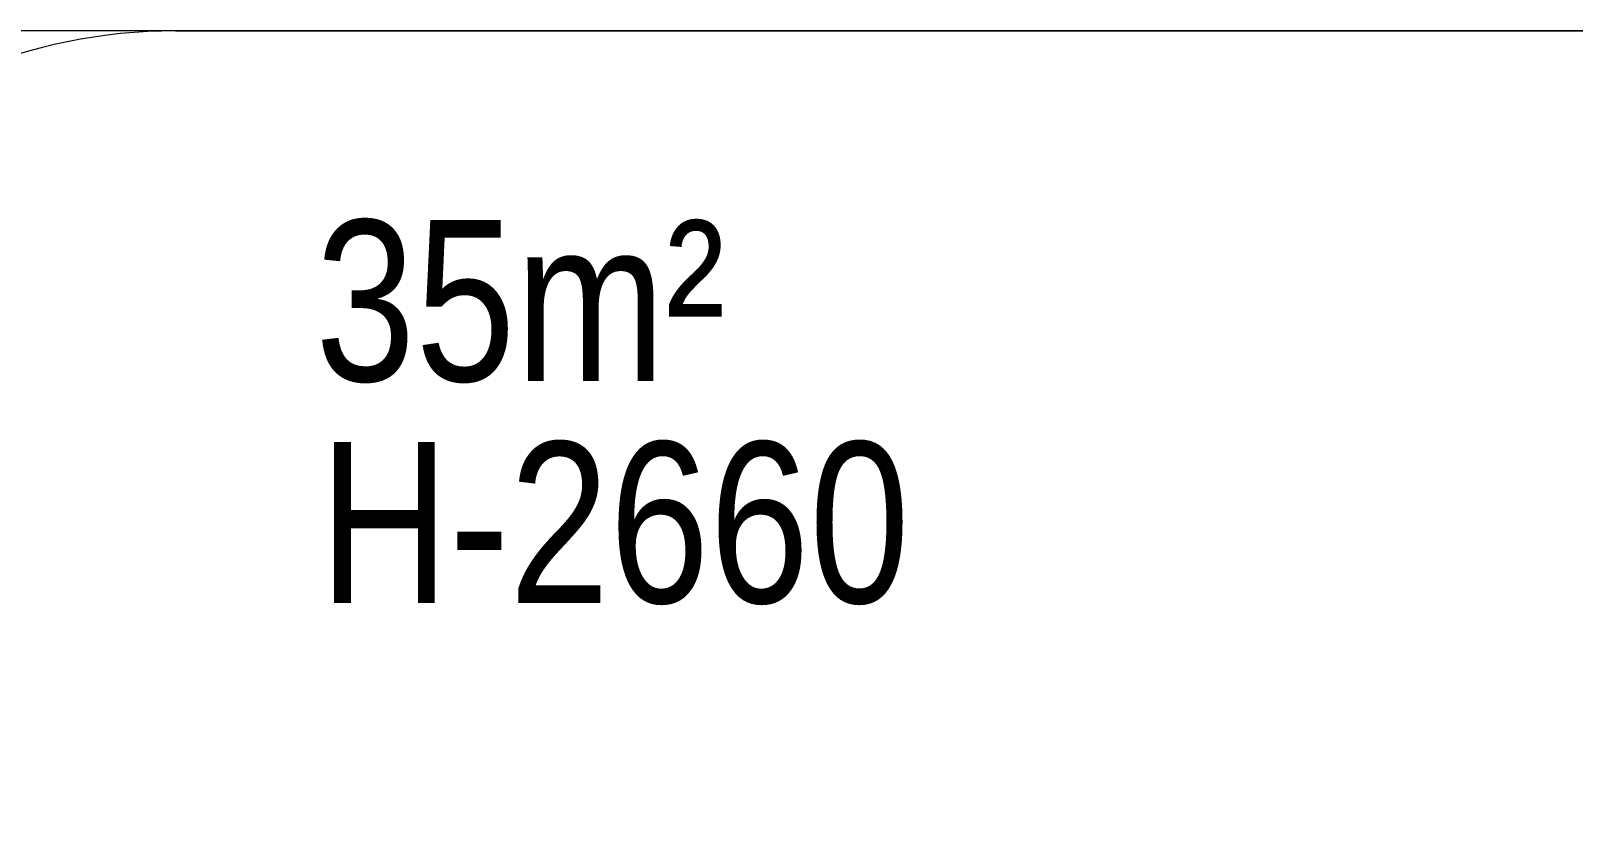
# Model space of a CAD drawing. Header units: millimetres. Extents: x -4298 to 4316, y -3015 to 2346.
# Drawn here: x -2823 to 50, y 877 to 2346 of the extents above; entities that cross this region are included whole.
import ezdxf

# ---------------------------------------------------------------- set-up
doc = ezdxf.new("R2010")
doc.units = ezdxf.units.MM
for name, color, linetype in [('DIKOM_ЗОНА', 80, 'Continuous'), ('DIKOM_РАЗМЕР_ЗОНА', 7, 'Continuous'), ('DIKOM_РАЗМЕР_ОБЪЕКТА', 7, 'Continuous')]:
    doc.layers.add(name, color=color, linetype=linetype)
doc.styles.add('style1', font='arial.ttf', dxfattribs={"width": 0.8})
doc.dimstyles.new('1-50', dxfattribs={"dimtxt": 300, "dimasz": 200, "dimexe": 100, "dimexo": 0, "dimgap": 100, "dimtad": 1, "dimtxsty": 'style1', "dimcen": 200, "dimclrd": 7, "dimclre": 7, "dimclrt": 7, "dimadec": 1, "dimazin": 2, "dimtfac": 1, "dimtmove": 0, "dimatfit": 2, "dimfxl": 0, "dimlwd": 25, "dimlwe": 18, "dimarcsym": 0})

# ---------------------------------------------------------------- blocks, each defined once
blk = doc.blocks.new('*D3')
at = {"layer": 'Defpoints', "color": 0, "transparency": 16777216}
for p in [(2783.8, 2345.8), (-3847.8, -2209.8), (2783.8, -2209.8)]:
    blk.add_point(p, dxfattribs=at)
at = {"layer": 'DIKOM_РАЗМЕР_ЗОНА', "color": 7, "lineweight": 18, "transparency": 16777216}
for p, q in [((2783.8, 2345.8), (-3947.8, 2345.8)), ((2783.8, -2209.8), (-3947.8, -2209.8))]:
    blk.add_line(p, q, dxfattribs=at)
at = {"layer": 'DIKOM_РАЗМЕР_ЗОНА', "color": 7, "lineweight": 25, "transparency": 16777216}
blk.add_line((-3847.8, 2145.8), (-3847.8, -2009.8), dxfattribs=at)
at = {"layer": 'DIKOM_РАЗМЕР_ЗОНА', "color": 7, "transparency": 16777216}
for points in [[(-3881.2, 2145.8), (-3814.5, 2145.8), (-3847.8, 2345.8)], [(-3881.2, -2009.8), (-3814.5, -2009.8), (-3847.8, -2209.8)]]:
    blk.add_solid(points, dxfattribs=at)
at = {"layer": 'DIKOM_РАЗМЕР_ЗОНА', "color": 7, "transparency": 16777216, "insert": (-4101, 68), "char_height": 300, "attachment_point": 5, "rotation": 90, "style": 'style1'}
blk.add_mtext('4550', dxfattribs=at)

msp = doc.modelspace()

# ---------------------------------------------------------------- linework, layer by layer
at = {"layer": 'DIKOM_ЗОНА', "color": 3, "lineweight": 15}
msp.add_line((-2553.481, 2345.824), (3316.081, 2345.824), dxfattribs=at)
msp.add_arc((-2553.481, 1345.824), 1000, 90, 180, dxfattribs=at)

# ---------------------------------------------------------------- texts
at = {"layer": 'DIKOM_РАЗМЕР_ОБЪЕКТА', "insert": (-2292.992, 1993.153), "char_height": 300, "attachment_point": 1, "style": 'style1'}
msp.add_mtext_dynamic_manual_height_columns('{\\fArial|b0|i0|c204|p34;35}m²', width=5885.53069, gutter_width=20, heights=[0], dxfattribs=at)
at = {"layer": 'DIKOM_РАЗМЕР_ОБЪЕКТА', "insert": (-2285.388, 1579.842), "char_height": 300, "width": 5885.53069, "attachment_point": 1, "style": 'style1'}
msp.add_mtext('H-2660', dxfattribs=at)

# ---------------------------------------------------------------- dimensions: what is measured, and where the dimension line sits
at = {"layer": 'DIKOM_РАЗМЕР_ЗОНА'}
dim = msp.add_linear_dim(base=(-3847.821, -2209.811), p1=(2783.752, 2345.824), p2=(2783.752, -2209.811), angle=90, text='4550', dimstyle='1-50', dxfattribs=at)
dim.commit()
dim.dimension.update_dxf_attribs({"geometry": '*D3', "text_midpoint": (-3847.821, 68.007), "dimtype": 160})

doc.saveas('drawing.dxf')
